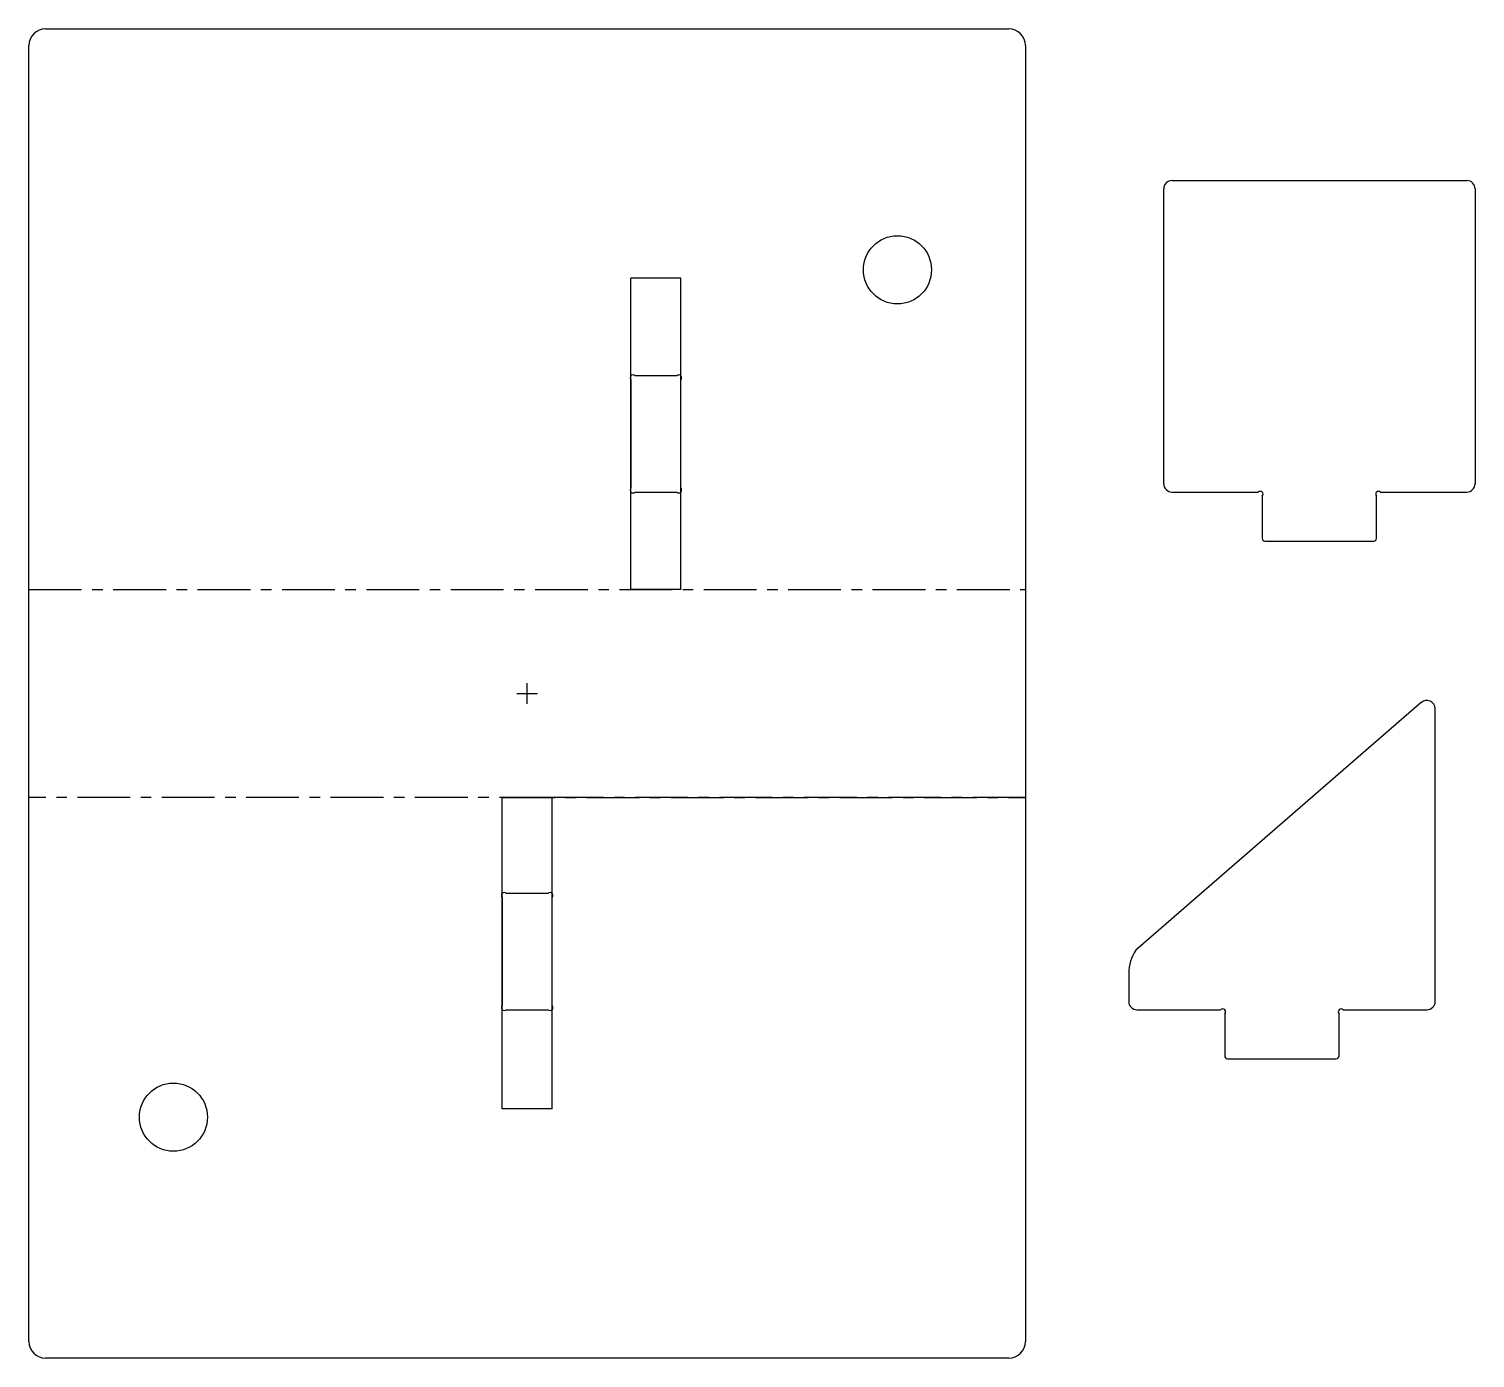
# Model space of a CAD drawing. Extents: x -60 to 114, y -513 to -353.
import ezdxf

# ---------------------------------------------------------------- set-up
doc = ezdxf.new("R2010")
doc.units = 0
doc.linetypes.add('CENTER', pattern=[10.16, 6.35, -1.27, 1.27, -1.27])
doc.layers.get('0').update_dxf_attribs({"linetype": 'CONTINUOUS'})
doc.layers.add('DIMENSIONS', color=2, linetype='CENTER')

msp = doc.modelspace()

# ---------------------------------------------------------------- linework, layer by layer
at = {"color": 7, "linetype": 'CONTINUOUS'}
for p, q in [((-58, -353), (58, -353)), ((-60, -511), (-60, -355)), ((60, -355), (60, -511)), ((76.65, -407.75), (76.65, -372.25)), ((77.65, -371.25), (113.15, -371.25)), ((114.15, -372.25), (114.15, -407.75)), ((58, -513), (-58, -513))]:
    msp.add_line(p, q, dxfattribs=at)
for p, q in [((77.65, -408.75), (88.02, -408.75)), ((88.51, -409.24), (88.51, -414.31)), ((102.29, -414.31), (102.29, -409.24)), ((102.78, -408.75), (113.15, -408.75)), ((88.85, -414.66), (101.94, -414.66)), ((0, -434.25), (0, -431.75)), ((-1.25, -433), (1.25, -433)), ((107.69, -434.06), (73.31, -463.89)), ((109.34, -470.08), (109.34, -434.82)), ((72.44, -466.7), (72.44, -470.08)), ((73.42, -471.06), (83.51, -471.06)), ((84, -471.55), (84, -476.62)), ((97.78, -476.62), (97.78, -471.55)), ((98.27, -471.06), (108.36, -471.06)), ((84.34, -476.97), (97.43, -476.97))]:
    msp.add_line(p, q)
for points in [[(12.99, -408.75), (15.57, -408.75), (18.01, -408.75, 1), (18.5, -408.26), (18.5, -395.24, 0.999998), (18.01, -394.75), (15.57, -394.75), (12.99, -394.75, 0.999998), (12.5, -395.24), (12.5, -408.26, 1)], [(-2.51, -471.06), (0.07, -471.06), (2.51, -471.06, 1), (3, -470.57), (3, -457.56, 0.999998), (2.51, -457.06), (0.07, -457.06), (-2.51, -457.06, 0.999998), (-3, -457.56), (-3, -470.57, 1)]]:
    msp.add_lwpolyline(points, format="xyb", close=True)
for centre in [(44.59, -382), (-42.6, -484)]:
    msp.add_circle(centre, 4.1, dxfattribs=at)
for centre, radius, start, end in [((-58, -355), 2, 90, 180), ((58, -355), 2, 0, 90), ((77.65, -372.25), 1, 90, 180), ((113.15, -372.25), 1, 0, 90), ((-58, -511), 2, 180, 270), ((58, -511), 2, 270, 0)]:
    msp.add_arc(centre, radius, start, end, dxfattribs=at)
for centre, radius, start, end in [((77.65, -407.75), 1, 180, 270), ((88.27, -408.99), 0.344, 315, 135), ((102.53, -408.99), 0.344, 45, 225), ((113.15, -407.75), 1, 270, 0), ((88.85, -414.31), 0.344, 180, 270), ((101.94, -414.31), 0.344, 270, 0), ((108.34, -434.82), 1, 0, 130.9527), ((77.36, -466.7), 4.92, 145.2625, 180), ((73.42, -470.08), 0.984, 180, 270), ((108.36, -470.08), 0.984, 270, 360), ((83.76, -471.31), 0.344, 315, 135), ((98.02, -471.31), 0.344, 45, 225), ((84.34, -476.62), 0.344, 180, 270), ((97.43, -476.62), 0.344, 270, 0)]:
    msp.add_arc(centre, radius, start, end)
at = {"layer": 'DIMENSIONS', "linetype": 'CONTINUOUS'}
for p, q in [((18.5, -383), (12.5, -383)), ((12.5, -420.5), (12.5, -383)), ((18.5, -420.5), (18.5, -383)), ((3, -445.5), (-3, -445.5)), ((-3, -483), (-3, -445.5)), ((3, -483), (3, -445.5)), ((3, -483), (-3, -483))]:
    msp.add_line(p, q, dxfattribs=at)
at = {"layer": 'DIMENSIONS'}
for p, q in [((-60, -420.5), (60, -420.5)), ((3, -445.5), (-60, -445.5)), ((-3, -445.5), (60, -445.5)), ((60, -445.5), (3, -445.5))]:
    msp.add_line(p, q, dxfattribs=at)
at = {"layer": 'DIMENSIONS', "color": 7, "linetype": 'CONTINUOUS'}
msp.add_line((18.5, -420.5), (12.5, -420.5), dxfattribs=at)

doc.saveas('drawing.dxf')
